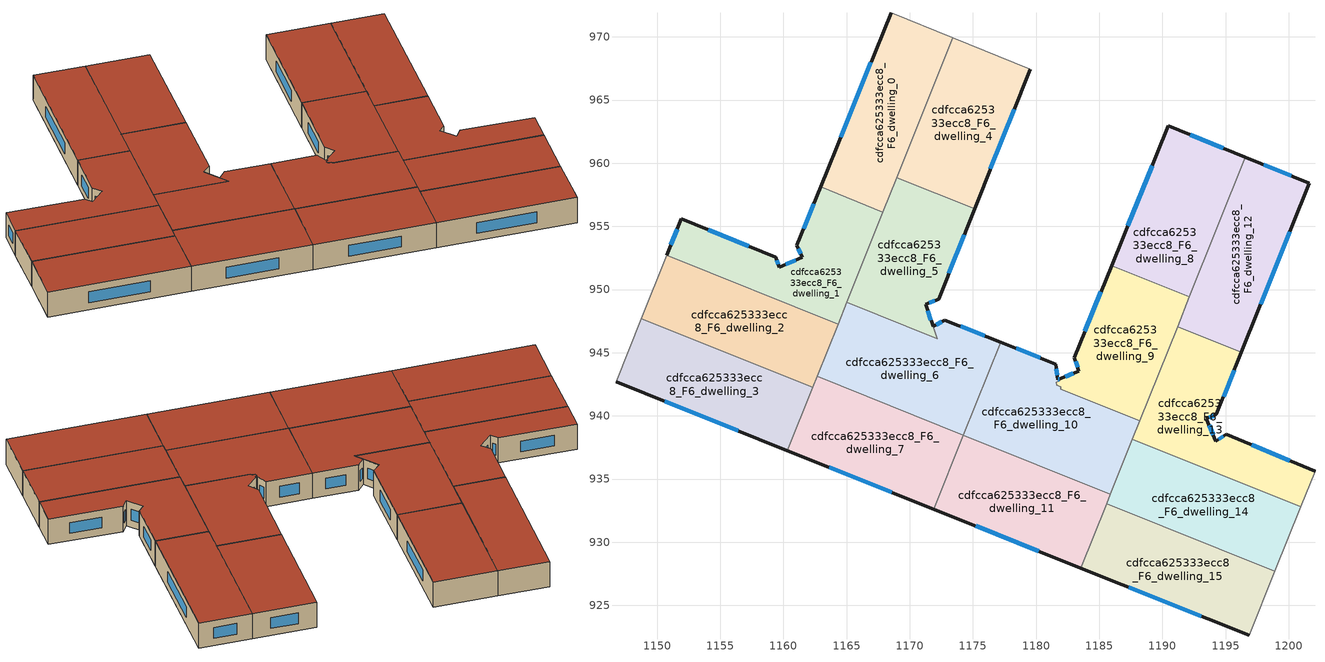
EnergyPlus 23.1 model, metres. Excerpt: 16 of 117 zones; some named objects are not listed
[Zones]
cdfcca625333ecc8_F6_dwelling_0
 floor to cdfcca625333ecc8_F5_dwelling_0 (EU_floor_Construction): 1173.41,969.93 1167.89,956.14 1162.94,958.12 1168.53,971.92 z18
 wall outside (EU_wall_Construction): 1168.53,971.92 1162.94,958.12 z18:21
 wall to cdfcca625333ecc8_F6_dwelling_1 (EU_wall_Construction): 1162.94,958.12 1167.89,956.14 z18:21
 wall adiabatic (EU_wall_Construction): 1173.41,969.93 1168.53,971.92 z18:21
 wall to cdfcca625333ecc8_F6_dwelling_4 (EU_wall_Construction): 1168.98,958.86 1173.41,969.93 z18:21
 wall to cdfcca625333ecc8_F6_dwelling_5 (EU_wall_Construction): 1167.89,956.14 1168.98,958.86 z18:21
 window (EU_Window_Construction): 1166.93,967.98 1164.54,962.06 z18.86:20.14
 roof outside (EU_roof_Construction): 1167.89,956.14 1173.41,969.93 1168.53,971.92 1162.94,958.12 z21
cdfcca625333ecc8_F6_dwelling_1
 floor to cdfcca625333ecc8_F5_dwelling_1 (EU_floor_Construction): 1167.89,956.14 1164.33,947.26 1150.76,952.7 1151.92,955.59 1159.38,952.57 1159.68,951.77 1161.5,952.54 1161.07,953.5 1162.94,958.12 z18
 wall outside (EU_wall_Construction): 1162.94,958.12 1161.07,953.5 1161.5,952.54 1159.68,951.77 1159.38,952.57 1151.92,955.59 1150.76,952.7 z18:21
 wall to cdfcca625333ecc8_F6_dwelling_2 (EU_wall_Construction): 1150.76,952.7 1164.33,947.26 z18:21
 wall to cdfcca625333ecc8_F6_dwelling_5 (EU_wall_Construction): 1165.02,948.98 1167.89,956.14 z18:21
 wall to cdfcca625333ecc8_F6_dwelling_6 (EU_wall_Construction): 1164.33,947.26 1165.02,948.98 z18:21
 window (EU_Window_Construction): 1162.41,956.8 1161.61,954.82 / 1151.59,954.77 1151.09,953.53 / 1157.25,953.43 1154.05,954.73 / 1159.6,952 1159.47,952.34 / 1160.98,952.32 1160.2,951.99 / 1161.2,953.23 1161.38,952.81 z18.86:20.14
 roof outside (EU_roof_Construction): 1164.33,947.26 1167.89,956.14 1162.94,958.12 1161.07,953.5 1161.5,952.54 1159.68,951.77 1159.38,952.57 1151.92,955.59 1150.76,952.7 z21
cdfcca625333ecc8_F6_dwelling_10
 floor to cdfcca625333ecc8_F5_dwelling_10 (EU_floor_Construction): 1188.22,939.62 1185.89,933.79 1174.24,938.45 1177.2,945.83 1181.57,944.09 1181.73,942.87 1181.87,942.92 1181.89,942.77 1181.6,942.65 1181.63,942.42 1181.95,942.29 1181.97,942.12 z18
 wall outside (EU_wall_Construction): 1181.87,942.92 1181.73,942.87 1181.57,944.09 1177.2,945.83 z18:21
 wall to cdfcca625333ecc8_F6_dwelling_9 (EU_wall_Construction): 1188.22,939.62 1181.97,942.12 1181.95,942.29 1181.63,942.42 1181.6,942.65 1181.89,942.77 1181.87,942.92 z18:21
 wall to cdfcca625333ecc8_F6_dwelling_11 (EU_wall_Construction): 1174.24,938.45 1185.89,933.79 z18:21
 wall to cdfcca625333ecc8_F6_dwelling_14 (EU_wall_Construction): 1185.88,933.79 1187.63,938.15 z18:21
 wall to cdfcca625333ecc8_F6_dwelling_6 (EU_wall_Construction): 1177.2,945.83 1174.25,938.48 z18:21
 wall to cdfcca625333ecc8_F6_dwelling_13 (EU_wall_Construction): 1187.63,938.15 1188.22,939.62 z18:21
 wall to cdfcca625333ecc8_F6_dwelling_7 (EU_wall_Construction): 1174.25,938.48 1174.24,938.45 z18:21
 window (EU_Window_Construction): 1180.32,944.59 1178.45,945.33 / 1181.68,943.22 1181.62,943.74 / 1181.83,942.91 1181.77,942.88 z18.86:20.14
 roof outside (EU_roof_Construction): 1185.89,933.79 1188.22,939.62 1181.97,942.12 1181.95,942.29 1181.63,942.42 1181.6,942.65 1181.89,942.77 1181.87,942.92 1181.73,942.87 1181.57,944.09 1177.2,945.83 1174.24,938.45 z21
cdfcca625333ecc8_F6_dwelling_11
 floor to cdfcca625333ecc8_F5_dwelling_11 (EU_floor_Construction): 1185.89,933.79 1183.55,927.95 1171.91,932.62 1174.24,938.45 z18
 wall outside (EU_wall_Construction): 1171.91,932.62 1183.55,927.95 z18:21
 wall to cdfcca625333ecc8_F6_dwelling_15 (EU_wall_Construction): 1183.55,927.95 1185.59,933.05 z18:21
 wall to cdfcca625333ecc8_F6_dwelling_7 (EU_wall_Construction): 1174.24,938.45 1171.91,932.62 z18:21
 wall to cdfcca625333ecc8_F6_dwelling_14 (EU_wall_Construction): 1185.59,933.05 1185.88,933.79 z18:21
 window (EU_Window_Construction): 1175.23,931.28 1180.22,929.29 z18.86:20.14
 roof outside (EU_roof_Construction): 1183.55,927.95 1185.89,933.79 1174.24,938.45 1171.91,932.62 z21
cdfcca625333ecc8_F6_dwelling_12
 floor to cdfcca625333ecc8_F5_dwelling_12 (EU_floor_Construction): 1201.64,958.4 1196.26,945.03 1191.2,947.05 1196.57,960.47 z18
 wall outside (EU_wall_Construction): 1196.26,945.03 1201.64,958.4 1196.57,960.47 z18:21
 wall to cdfcca625333ecc8_F6_dwelling_13 (EU_wall_Construction): 1191.2,947.05 1196.26,945.03 z18:21
 wall to cdfcca625333ecc8_F6_dwelling_8 (EU_wall_Construction): 1196.57,960.47 1192.15,949.42 z18:21
 wall to cdfcca625333ecc8_F6_dwelling_9 (EU_wall_Construction): 1192.15,949.42 1191.2,947.05 z18:21
 window (EU_Window_Construction): 1200.19,958.99 1198.02,959.88 / 1197.79,948.85 1200.1,954.58 z18.86:20.14
 roof outside (EU_roof_Construction): 1196.26,945.03 1201.64,958.4 1196.57,960.47 1191.2,947.05 z21
cdfcca625333ecc8_F6_dwelling_13
 floor to cdfcca625333ecc8_F5_dwelling_13 (EU_floor_Construction): 1196.26,945.03 1194.28,940.12 1193.48,939.76 1194.22,938 1195.05,938.56 1202.08,935.61 1200.96,932.81 1187.63,938.15 1191.2,947.05 z18
 wall outside (EU_wall_Construction): 1202.08,935.61 1195.05,938.56 1194.22,938 1193.48,939.76 1194.28,940.12 1196.26,945.03 z18:21
 wall adiabatic (EU_wall_Construction): 1200.96,932.81 1202.08,935.61 z18:21
 wall to cdfcca625333ecc8_F6_dwelling_14 (EU_wall_Construction): 1187.63,938.15 1200.96,932.81 z18:21
 wall to cdfcca625333ecc8_F6_dwelling_9 (EU_wall_Construction): 1191.2,947.05 1188.22,939.62 z18:21
 window (EU_Window_Construction): 1194.81,938.4 1194.46,938.16 / 1200.07,936.45 1197.06,937.72 / 1194.85,941.52 1195.69,943.63 / 1193.71,939.87 1194.06,940.02 / 1194.01,938.5 1193.69,939.26 z18.86:20.14
 roof outside (EU_roof_Construction): 1200.96,932.81 1202.08,935.61 1195.05,938.56 1194.22,938 1193.48,939.76 1194.28,940.12 1196.26,945.03 1191.2,947.05 1187.63,938.15 z21
cdfcca625333ecc8_F6_dwelling_14
 floor to cdfcca625333ecc8_F5_dwelling_14 (EU_floor_Construction): 1200.96,932.81 1198.91,927.72 1185.59,933.05 1187.63,938.15 z18
 wall adiabatic (EU_wall_Construction): 1198.91,927.72 1200.96,932.81 z18:21
 wall to cdfcca625333ecc8_F6_dwelling_15 (EU_wall_Construction): 1185.59,933.05 1198.91,927.72 z18:21
 roof outside (EU_roof_Construction): 1198.91,927.72 1200.96,932.81 1187.63,938.15 1185.59,933.05 z21
cdfcca625333ecc8_F6_dwelling_15
 floor to cdfcca625333ecc8_F5_dwelling_15 (EU_floor_Construction): 1198.91,927.72 1196.87,922.62 1183.55,927.95 1185.59,933.05 z18
 wall outside (EU_wall_Construction): 1183.55,927.95 1196.87,922.62 z18:21
 wall adiabatic (EU_wall_Construction): 1196.87,922.62 1198.91,927.72 z18:21
 window (EU_Window_Construction): 1187.35,926.43 1193.06,924.14 z18.86:20.14
 roof outside (EU_roof_Construction): 1196.87,922.62 1198.91,927.72 1185.59,933.05 1183.55,927.95 z21
cdfcca625333ecc8_F6_dwelling_2
 floor to cdfcca625333ecc8_F5_dwelling_2 (EU_floor_Construction): 1164.33,947.26 1162.33,942.26 1148.76,947.7 1150.76,952.7 z18
 wall to cdfcca625333ecc8_F6_dwelling_3 (EU_wall_Construction): 1148.76,947.7 1162.33,942.26 z18:21
 wall adiabatic (EU_wall_Construction): 1150.76,952.7 1148.76,947.7 z18:21
 wall to cdfcca625333ecc8_F6_dwelling_6 (EU_wall_Construction): 1162.67,943.12 1164.33,947.26 z18:21
 wall to cdfcca625333ecc8_F6_dwelling_7 (EU_wall_Construction): 1162.33,942.26 1162.67,943.12 z18:21
 roof outside (EU_roof_Construction): 1162.33,942.26 1164.33,947.26 1150.76,952.7 1148.76,947.7 z21
cdfcca625333ecc8_F6_dwelling_3
 floor to cdfcca625333ecc8_F5_dwelling_3 (EU_floor_Construction): 1162.33,942.26 1160.32,937.26 1146.75,942.69 1148.76,947.7 z18
 wall outside (EU_wall_Construction): 1146.75,942.69 1160.32,937.26 z18:21
 wall adiabatic (EU_wall_Construction): 1148.76,947.7 1146.75,942.69 z18:21
 wall to cdfcca625333ecc8_F6_dwelling_7 (EU_wall_Construction): 1160.32,937.26 1162.33,942.26 z18:21
 window (EU_Window_Construction): 1150.63,941.14 1156.45,938.81 z18.86:20.14
 roof outside (EU_roof_Construction): 1160.32,937.26 1162.33,942.26 1148.76,947.7 1146.75,942.69 z21
cdfcca625333ecc8_F6_dwelling_4
 floor to cdfcca625333ecc8_F5_dwelling_4 (EU_floor_Construction): 1179.53,967.43 1175.13,956.39 1168.97,958.86 1173.41,969.93 z18
 wall outside (EU_wall_Construction): 1175.13,956.39 1179.53,967.43 z18:21
 wall adiabatic (EU_wall_Construction): 1179.53,967.43 1173.41,969.93 z18:21
 wall to cdfcca625333ecc8_F6_dwelling_5 (EU_wall_Construction): 1168.97,958.86 1175.13,956.39 z18:21
 window (EU_Window_Construction): 1176.39,959.55 1178.27,964.28 z18.86:20.14
 roof outside (EU_roof_Construction): 1175.13,956.39 1179.53,967.43 1173.41,969.93 1168.97,958.86 z21
cdfcca625333ecc8_F6_dwelling_5
 floor to cdfcca625333ecc8_F5_dwelling_5 (EU_floor_Construction): 1175.13,956.39 1172.29,949.25 1171.25,948.82 1172.18,946.11 1165.02,948.98 1168.97,958.86 z18
 wall outside (EU_wall_Construction): 1171.25,948.82 1172.29,949.25 1175.13,956.39 z18:21
 wall to cdfcca625333ecc8_F6_dwelling_6 (EU_wall_Construction): 1165.02,948.98 1172.18,946.11 1171.25,948.82 z18:21
 window (EU_Window_Construction): 1173.1,951.29 1174.32,954.35 / 1171.55,948.94 1171.99,949.13 z18.86:20.14
 roof outside (EU_roof_Construction): 1172.18,946.11 1171.25,948.82 1172.29,949.25 1175.13,956.39 1168.97,958.86 1165.02,948.98 z21
cdfcca625333ecc8_F6_dwelling_6
 floor to cdfcca625333ecc8_F5_dwelling_6 (EU_floor_Construction): 1177.2,945.83 1174.25,938.48 1162.67,943.12 1165.02,948.98 1172.18,946.11 1171.26,948.82 1171.85,947.09 1172.79,947.58 z18
 wall outside (EU_wall_Construction): 1177.2,945.83 1172.79,947.58 1171.85,947.09 1171.26,948.82 z18:21
 wall to cdfcca625333ecc8_F6_dwelling_7 (EU_wall_Construction): 1162.67,943.12 1174.25,938.48 z18:21
 window (EU_Window_Construction): 1171.68,947.59 1171.43,948.33 / 1172.52,947.44 1172.12,947.23 / 1175.94,946.33 1174.05,947.08 z18.86:20.14
 roof outside (EU_roof_Construction): 1174.25,938.48 1177.2,945.83 1172.79,947.58 1171.85,947.09 1171.26,948.82 1172.18,946.11 1165.02,948.98 1162.67,943.12 z21
cdfcca625333ecc8_F6_dwelling_7
 floor to cdfcca625333ecc8_F5_dwelling_7 (EU_floor_Construction): 1174.25,938.48 1171.91,932.62 1160.32,937.26 1162.67,943.12 z18
 wall outside (EU_wall_Construction): 1160.32,937.26 1171.91,932.62 z18:21
 window (EU_Window_Construction): 1163.63,935.93 1168.6,933.94 z18.86:20.14
 roof outside (EU_roof_Construction): 1171.91,932.62 1174.25,938.48 1162.67,943.12 1160.32,937.26 z21
cdfcca625333ecc8_F6_dwelling_8
 floor to cdfcca625333ecc8_F5_dwelling_8 (EU_floor_Construction): 1196.57,960.47 1192.15,949.42 1185.99,951.89 1190.48,962.96 z18
 wall outside (EU_wall_Construction): 1196.57,960.47 1190.48,962.96 1185.99,951.89 z18:21
 wall to cdfcca625333ecc8_F6_dwelling_9 (EU_wall_Construction): 1185.99,951.89 1192.15,949.42 z18:21
 window (EU_Window_Construction): 1189.2,959.79 1187.27,955.05 / 1194.83,961.18 1192.22,962.25 z18.86:20.14
 roof outside (EU_roof_Construction): 1192.15,949.42 1196.57,960.47 1190.48,962.96 1185.99,951.89 z21
cdfcca625333ecc8_F6_dwelling_9
 floor to cdfcca625333ecc8_F5_dwelling_9 (EU_floor_Construction): 1192.15,949.42 1188.22,939.62 1181.97,942.12 1181.95,942.29 1181.63,942.42 1181.6,942.65 1181.89,942.77 1181.87,942.92 1183.39,943.55 1183.03,944.6 1185.99,951.89 z18
 wall outside (EU_wall_Construction): 1185.99,951.89 1183.03,944.6 1183.39,943.55 1181.87,942.92 z18:21
 window (EU_Window_Construction): 1182.96,943.37 1182.31,943.1 / 1183.13,944.3 1183.29,943.85 / 1185.14,949.81 1183.87,946.68 z18.86:20.14
 roof outside (EU_roof_Construction): 1188.22,939.62 1192.15,949.42 1185.99,951.89 1183.03,944.6 1183.39,943.55 1181.87,942.92 1181.89,942.77 1181.6,942.65 1181.63,942.42 1181.95,942.29 1181.97,942.12 z21
[Building]
EU S2 Campaign: North Axis=0; Terrain=City; Solar Distribution=FullExterior
[Site:Location]
Helsinki-Vantaa.AP: Latitude=60.317; Longitude=24.963; Time Zone=2; Elevation=54.6
[SizingPeriod:WeatherFileDays]
AnnualSizingPeriod: Begin Month=1; Begin Day of Month=1; End Month=12; End Day of Month=31; Day of Week for Start Day=Monday; Use Weather File Daylight Saving Period=No; Use Weather File Rain and Snow Indicators=No
[MATERIAL]
EU_InternalMass_Material: Roughness=MediumRough; Thickness=0.1; Conductivity=1; Density=1800; Specific Heat=900; Thermal Absorptance=0.9; Solar Absorptance=0.7; Visible Absorptance=0.7
[MATERIAL:NOMASS] Roughness=MediumRough; Thermal Absorptance=0.9; Solar Absorptance=0.7; Visible Absorptance=0.7
Name | Thermal Resistance
EU_wall_NoMass | 1.10183
EU_roof_NoMass; EU_floor_NoMass | 1.70606
[WINDOWMATERIAL:SIMPLEGLAZINGSYSTEM]
EU_Window_SimpleGlazing: UFactor=3.11035; Solar Heat Gain Coefficient=0.8; Visible Transmittance=0.8
[CONSTRUCTION]
EU_wall_Construction: EU_wall_NoMass
EU_roof_Construction: EU_roof_NoMass
EU_floor_Construction: EU_floor_NoMass
EU_Window_Construction: EU_Window_SimpleGlazing
EU_InternalMass_Construction: EU_InternalMass_Material
[ZONE] Type=1; Multiplier=1; Ceiling Height=autocalculate; Floor Area=autocalculate; Part of Total Floor Area=Yes
Name | Volume
cdfcca625333ecc8_F6_dwelling_0 | 236.406
cdfcca625333ecc8_F6_dwelling_1 | 236.401
cdfcca625333ecc8_F6_dwelling_10 | 262.417
cdfcca625333ecc8_F6_dwelling_11; cdfcca625333ecc8_F6_dwelling_14; cdfcca625333ecc8_F6_dwelling_4; cdfcca625333ecc8_F6_dwelling_7 | 236.383
cdfcca625333ecc8_F6_dwelling_12; cdfcca625333ecc8_F6_dwelling_2 | 236.388
cdfcca625333ecc8_F6_dwelling_13 | 236.389
cdfcca625333ecc8_F6_dwelling_15 | 236.39
cdfcca625333ecc8_F6_dwelling_3 | 236.399
cdfcca625333ecc8_F6_dwelling_5 | 211.936
cdfcca625333ecc8_F6_dwelling_6 | 260.8125
cdfcca625333ecc8_F6_dwelling_8 | 236.375
cdfcca625333ecc8_F6_dwelling_9 | 210.374
[INTERNALMASS] Construction=EU_InternalMass_Construction
Name | Zone or ZoneList | Surface Area
cdfcca625333ecc8_F6_dwelling_0_EU_InternalMass | cdfcca625333ecc8_F6_dwelling_0 | 78.8021
cdfcca625333ecc8_F6_dwelling_1_EU_InternalMass | cdfcca625333ecc8_F6_dwelling_1 | 78.8003
cdfcca625333ecc8_F6_dwelling_2_EU_InternalMass | cdfcca625333ecc8_F6_dwelling_2 | 78.7959
cdfcca625333ecc8_F6_dwelling_3_EU_InternalMass | cdfcca625333ecc8_F6_dwelling_3 | 78.7999
cdfcca625333ecc8_F6_dwelling_4_EU_InternalMass | cdfcca625333ecc8_F6_dwelling_4 | 78.7942
cdfcca625333ecc8_F6_dwelling_5_EU_InternalMass | cdfcca625333ecc8_F6_dwelling_5 | 70.6447
cdfcca625333ecc8_F6_dwelling_6_EU_InternalMass | cdfcca625333ecc8_F6_dwelling_6 | 86.9432
cdfcca625333ecc8_F6_dwelling_7_EU_InternalMass | cdfcca625333ecc8_F6_dwelling_7 | 78.7943
cdfcca625333ecc8_F6_dwelling_8_EU_InternalMass | cdfcca625333ecc8_F6_dwelling_8 | 78.7918
cdfcca625333ecc8_F6_dwelling_9_EU_InternalMass | cdfcca625333ecc8_F6_dwelling_9 | 70.1245
cdfcca625333ecc8_F6_dwelling_10_EU_InternalMass | cdfcca625333ecc8_F6_dwelling_10 | 87.4754
cdfcca625333ecc8_F6_dwelling_11_EU_InternalMass | cdfcca625333ecc8_F6_dwelling_11 | 78.7947
cdfcca625333ecc8_F6_dwelling_12_EU_InternalMass | cdfcca625333ecc8_F6_dwelling_12 | 78.7962
cdfcca625333ecc8_F6_dwelling_13_EU_InternalMass | cdfcca625333ecc8_F6_dwelling_13 | 78.7965
cdfcca625333ecc8_F6_dwelling_14_EU_InternalMass | cdfcca625333ecc8_F6_dwelling_14 | 78.7945
cdfcca625333ecc8_F6_dwelling_15_EU_InternalMass | cdfcca625333ecc8_F6_dwelling_15 | 78.7969
[OTHEREQUIPMENT] Fuel Type=Electricity; Design Level Calculation Method=Watts/Area; Power per Zone Floor Area=1; Fraction Latent=0; Fraction Radiant=0; Fraction Lost=0; Carbon Dioxide Generation Rate=0; EndUse Subcategory=EU_Step8_InternalGains
Name | Zone or ZoneList or Space or SpaceList | Schedule
EU_Step8_InternalGain_cdfcca625333ecc8_F6_dwelling_0_f000 | cdfcca625333ecc8_F6_dwelling_0 | EU_Step8_GainSchedule_cdfcca625333ecc8_F6_dwelling_0_f000
EU_Step8_InternalGain_cdfcca625333ecc8_F6_dwelling_1_f000 | cdfcca625333ecc8_F6_dwelling_1 | EU_Step8_GainSchedule_cdfcca625333ecc8_F6_dwelling_1_f000
EU_Step8_InternalGain_cdfcca625333ecc8_F6_dwelling_2_f000 | cdfcca625333ecc8_F6_dwelling_2 | EU_Step8_GainSchedule_cdfcca625333ecc8_F6_dwelling_2_f000
EU_Step8_InternalGain_cdfcca625333ecc8_F6_dwelling_3_f000 | cdfcca625333ecc8_F6_dwelling_3 | EU_Step8_GainSchedule_cdfcca625333ecc8_F6_dwelling_3_f000
EU_Step8_InternalGain_cdfcca625333ecc8_F6_dwelling_4_f000 | cdfcca625333ecc8_F6_dwelling_4 | EU_Step8_GainSchedule_cdfcca625333ecc8_F6_dwelling_4_f000
EU_Step8_InternalGain_cdfcca625333ecc8_F6_dwelling_5_f000 | cdfcca625333ecc8_F6_dwelling_5 | EU_Step8_GainSchedule_cdfcca625333ecc8_F6_dwelling_5_f000
EU_Step8_InternalGain_cdfcca625333ecc8_F6_dwelling_6_f000 | cdfcca625333ecc8_F6_dwelling_6 | EU_Step8_GainSchedule_cdfcca625333ecc8_F6_dwelling_6_f000
EU_Step8_InternalGain_cdfcca625333ecc8_F6_dwelling_7_f000 | cdfcca625333ecc8_F6_dwelling_7 | EU_Step8_GainSchedule_cdfcca625333ecc8_F6_dwelling_7_f000
EU_Step8_InternalGain_cdfcca625333ecc8_F6_dwelling_8_f000 | cdfcca625333ecc8_F6_dwelling_8 | EU_Step8_GainSchedule_cdfcca625333ecc8_F6_dwelling_8_f000
EU_Step8_InternalGain_cdfcca625333ecc8_F6_dwelling_9_f000 | cdfcca625333ecc8_F6_dwelling_9 | EU_Step8_GainSchedule_cdfcca625333ecc8_F6_dwelling_9_f000
EU_Step8_InternalGain_cdfcca625333ecc8_F6_dwelling_10_f000 | cdfcca625333ecc8_F6_dwelling_10 | EU_Step8_GainSchedule_cdfcca625333ecc8_F6_dwelling_10_f000
EU_Step8_InternalGain_cdfcca625333ecc8_F6_dwelling_11_f000 | cdfcca625333ecc8_F6_dwelling_11 | EU_Step8_GainSchedule_cdfcca625333ecc8_F6_dwelling_11_f000
EU_Step8_InternalGain_cdfcca625333ecc8_F6_dwelling_12_f000 | cdfcca625333ecc8_F6_dwelling_12 | EU_Step8_GainSchedule_cdfcca625333ecc8_F6_dwelling_12_f000
EU_Step8_InternalGain_cdfcca625333ecc8_F6_dwelling_13_f000 | cdfcca625333ecc8_F6_dwelling_13 | EU_Step8_GainSchedule_cdfcca625333ecc8_F6_dwelling_13_f000
EU_Step8_InternalGain_cdfcca625333ecc8_F6_dwelling_14_f000 | cdfcca625333ecc8_F6_dwelling_14 | EU_Step8_GainSchedule_cdfcca625333ecc8_F6_dwelling_14_f000
EU_Step8_InternalGain_cdfcca625333ecc8_F6_dwelling_15_f000 | cdfcca625333ecc8_F6_dwelling_15 | EU_Step8_GainSchedule_cdfcca625333ecc8_F6_dwelling_15_f000
[ZONEVENTILATION:DESIGNFLOWRATE] Schedule=EU_AlwaysOn; Design Flow Rate Calculation Method=AirChanges/Hour; Air Changes per Hour=0.756316; Ventilation Type=Natural; Fan Pressure Rise=0; Fan Total Efficiency=1; Constant Term Coefficient=1; Temperature Term Coefficient=0; Velocity Term Coefficient=0; Velocity Squared Term Coefficient=0; Minimum Indoor Temperature=-100; Maximum Indoor Temperature=100; Delta Temperature=-100; Minimum Outdoor Temperature=-100; Maximum Outdoor Temperature=100; Maximum Wind Speed=40
Name | Zone or ZoneList or Space or SpaceList
EU_ConstantAir_cdfcca625333ecc8_F6_dwelling_0 | cdfcca625333ecc8_F6_dwelling_0
EU_ConstantAir_cdfcca625333ecc8_F6_dwelling_1 | cdfcca625333ecc8_F6_dwelling_1
EU_ConstantAir_cdfcca625333ecc8_F6_dwelling_2 | cdfcca625333ecc8_F6_dwelling_2
EU_ConstantAir_cdfcca625333ecc8_F6_dwelling_3 | cdfcca625333ecc8_F6_dwelling_3
EU_ConstantAir_cdfcca625333ecc8_F6_dwelling_4 | cdfcca625333ecc8_F6_dwelling_4
EU_ConstantAir_cdfcca625333ecc8_F6_dwelling_5 | cdfcca625333ecc8_F6_dwelling_5
EU_ConstantAir_cdfcca625333ecc8_F6_dwelling_6 | cdfcca625333ecc8_F6_dwelling_6
EU_ConstantAir_cdfcca625333ecc8_F6_dwelling_7 | cdfcca625333ecc8_F6_dwelling_7
EU_ConstantAir_cdfcca625333ecc8_F6_dwelling_8 | cdfcca625333ecc8_F6_dwelling_8
EU_ConstantAir_cdfcca625333ecc8_F6_dwelling_9 | cdfcca625333ecc8_F6_dwelling_9
EU_ConstantAir_cdfcca625333ecc8_F6_dwelling_10 | cdfcca625333ecc8_F6_dwelling_10
EU_ConstantAir_cdfcca625333ecc8_F6_dwelling_11 | cdfcca625333ecc8_F6_dwelling_11
EU_ConstantAir_cdfcca625333ecc8_F6_dwelling_12 | cdfcca625333ecc8_F6_dwelling_12
EU_ConstantAir_cdfcca625333ecc8_F6_dwelling_13 | cdfcca625333ecc8_F6_dwelling_13
EU_ConstantAir_cdfcca625333ecc8_F6_dwelling_14 | cdfcca625333ecc8_F6_dwelling_14
EU_ConstantAir_cdfcca625333ecc8_F6_dwelling_15 | cdfcca625333ecc8_F6_dwelling_15
[HVACTEMPLATE:ZONE:IDEALLOADSAIRSYSTEM] System Availability Schedule=EU_AlwaysOn; Maximum Heating Supply Air Temperature=50; Minimum Cooling Supply Air Temperature=13; Maximum Heating Supply Air Humidity Ratio=0.0156; Minimum Cooling Supply Air Humidity Ratio=0.0077; Heating Limit=NoLimit; Cooling Limit=NoLimit; Heating Availability Schedule=EU_AlwaysOn; Cooling Availability Schedule=EU_CoolingOff; Dehumidification Control Type=ConstantSensibleHeatRatio; Cooling Sensible Heat Ratio=0.7; Dehumidification Setpoint=60; Humidification Control Type=None; Humidification Setpoint=30; Outdoor Air Method=None; Outdoor Air Flow Rate per Person=0.00944; Outdoor Air Flow Rate per Zone Floor Area=0; Outdoor Air Flow Rate per Zone=0; Demand Controlled Ventilation Type=None; Outdoor Air Economizer Type=NoEconomizer; Heat Recovery Type=None; Sensible Heat Recovery Effectiveness=0.7; Latent Heat Recovery Effectiveness=0.65
Name | Template Thermostat
cdfcca625333ecc8_F6_dwelling_0 | EU_HeatOnly_cdfcca625333ecc8_F6_dwelling_0
cdfcca625333ecc8_F6_dwelling_1 | EU_HeatOnly_cdfcca625333ecc8_F6_dwelling_1
cdfcca625333ecc8_F6_dwelling_2 | EU_HeatOnly_cdfcca625333ecc8_F6_dwelling_2
cdfcca625333ecc8_F6_dwelling_3 | EU_HeatOnly_cdfcca625333ecc8_F6_dwelling_3
cdfcca625333ecc8_F6_dwelling_4 | EU_HeatOnly_cdfcca625333ecc8_F6_dwelling_4
cdfcca625333ecc8_F6_dwelling_5 | EU_HeatOnly_cdfcca625333ecc8_F6_dwelling_5
cdfcca625333ecc8_F6_dwelling_6 | EU_HeatOnly_cdfcca625333ecc8_F6_dwelling_6
cdfcca625333ecc8_F6_dwelling_7 | EU_HeatOnly_cdfcca625333ecc8_F6_dwelling_7
cdfcca625333ecc8_F6_dwelling_8 | EU_HeatOnly_cdfcca625333ecc8_F6_dwelling_8
cdfcca625333ecc8_F6_dwelling_9 | EU_HeatOnly_cdfcca625333ecc8_F6_dwelling_9
cdfcca625333ecc8_F6_dwelling_10 | EU_HeatOnly_cdfcca625333ecc8_F6_dwelling_10
cdfcca625333ecc8_F6_dwelling_11 | EU_HeatOnly_cdfcca625333ecc8_F6_dwelling_11
cdfcca625333ecc8_F6_dwelling_12 | EU_HeatOnly_cdfcca625333ecc8_F6_dwelling_12
cdfcca625333ecc8_F6_dwelling_13 | EU_HeatOnly_cdfcca625333ecc8_F6_dwelling_13
cdfcca625333ecc8_F6_dwelling_14 | EU_HeatOnly_cdfcca625333ecc8_F6_dwelling_14
cdfcca625333ecc8_F6_dwelling_15 | EU_HeatOnly_cdfcca625333ecc8_F6_dwelling_15
[SIZING:ZONE] Zone Cooling Design Supply Air Temperature Input Method=SupplyAirTemperature; Zone Cooling Design Supply Air Temperature=13; Zone Heating Design Supply Air Temperature Input Method=SupplyAirTemperature; Zone Heating Design Supply Air Temperature=50; Zone Cooling Design Supply Air Humidity Ratio=0.008; Zone Heating Design Supply Air Humidity Ratio=0.008; Cooling Design Air Flow Method=DesignDay; Cooling Design Air Flow Rate=0; Cooling Minimum Air Flow per Zone Floor Area=0.000762; Cooling Minimum Air Flow=0; Cooling Minimum Air Flow Fraction=0.2; Heating Design Air Flow Method=DesignDay; Heating Design Air Flow Rate=0; Heating Maximum Air Flow per Zone Floor Area=0.002032; Heating Maximum Air Flow=0.141576; Heating Maximum Air Flow Fraction=0.3; Account for Dedicated Outdoor Air System=No; Dedicated Outdoor Air System Control Strategy=NeutralSupplyAir; Dedicated Outdoor Air Low Setpoint Temperature for Design=autosize; Dedicated Outdoor Air High Setpoint Temperature for Design=autosize; Zone Load Sizing Method=Sensible Load Only No Latent Load; Zone Latent Cooling Design Supply Air Humidity Ratio Input Method=HumidityRatioDifference; Zone Cooling Design Supply Air Humidity Ratio Difference=0.005; Zone Latent Heating Design Supply Air Humidity Ratio Input Method=HumidityRatioDifference; Zone Humidification Design Supply Air Humidity Ratio Difference=0.005
cdfcca625333ecc8_F6_dwelling_0; cdfcca625333ecc8_F6_dwelling_1; cdfcca625333ecc8_F6_dwelling_2; cdfcca625333ecc8_F6_dwelling_3; cdfcca625333ecc8_F6_dwelling_4; cdfcca625333ecc8_F6_dwelling_5; cdfcca625333ecc8_F6_dwelling_6; cdfcca625333ecc8_F6_dwelling_7; cdfcca625333ecc8_F6_dwelling_8; cdfcca625333ecc8_F6_dwelling_9; cdfcca625333ecc8_F6_dwelling_10; cdfcca625333ecc8_F6_dwelling_11; cdfcca625333ecc8_F6_dwelling_12; cdfcca625333ecc8_F6_dwelling_13; cdfcca625333ecc8_F6_dwelling_14; cdfcca625333ecc8_F6_dwelling_15
[SCHEDULE:CONSTANT]
Name | Hourly Value
EU_AlwaysOn | 1
EU_CoolingOff | 0
[SCHEDULE:FILE] Column Number=1; Rows to Skip at Top=0; Number of Hours of Data=8760; Column Separator=Comma; Interpolate to Timestep=No; Minutes per Item=60; Adjust Schedule for Daylight Savings=Yes
Name | File
EU_Step8_GainSchedule_cdfcca625333ecc8_F6_dwelling_0_f000 | ../../schedules/cdfcca625333ecc8/cdfcca625333ecc8_F6_dwelling_0_f000_gain.csv
EU_Step8_GainSchedule_cdfcca625333ecc8_F6_dwelling_1_f000 | ../../schedules/cdfcca625333ecc8/cdfcca625333ecc8_F6_dwelling_1_f000_gain.csv
EU_Step8_GainSchedule_cdfcca625333ecc8_F6_dwelling_2_f000 | ../../schedules/cdfcca625333ecc8/cdfcca625333ecc8_F6_dwelling_2_f000_gain.csv
EU_Step8_GainSchedule_cdfcca625333ecc8_F6_dwelling_3_f000 | ../../schedules/cdfcca625333ecc8/cdfcca625333ecc8_F6_dwelling_3_f000_gain.csv
EU_Step8_GainSchedule_cdfcca625333ecc8_F6_dwelling_4_f000 | ../../schedules/cdfcca625333ecc8/cdfcca625333ecc8_F6_dwelling_4_f000_gain.csv
EU_Step8_GainSchedule_cdfcca625333ecc8_F6_dwelling_5_f000 | ../../schedules/cdfcca625333ecc8/cdfcca625333ecc8_F6_dwelling_5_f000_gain.csv
EU_Step8_GainSchedule_cdfcca625333ecc8_F6_dwelling_6_f000 | ../../schedules/cdfcca625333ecc8/cdfcca625333ecc8_F6_dwelling_6_f000_gain.csv
EU_Step8_GainSchedule_cdfcca625333ecc8_F6_dwelling_7_f000 | ../../schedules/cdfcca625333ecc8/cdfcca625333ecc8_F6_dwelling_7_f000_gain.csv
EU_Step8_GainSchedule_cdfcca625333ecc8_F6_dwelling_8_f000 | ../../schedules/cdfcca625333ecc8/cdfcca625333ecc8_F6_dwelling_8_f000_gain.csv
EU_Step8_GainSchedule_cdfcca625333ecc8_F6_dwelling_9_f000 | ../../schedules/cdfcca625333ecc8/cdfcca625333ecc8_F6_dwelling_9_f000_gain.csv
EU_Step8_GainSchedule_cdfcca625333ecc8_F6_dwelling_10_f000 | ../../schedules/cdfcca625333ecc8/cdfcca625333ecc8_F6_dwelling_10_f000_gain.csv
EU_Step8_GainSchedule_cdfcca625333ecc8_F6_dwelling_11_f000 | ../../schedules/cdfcca625333ecc8/cdfcca625333ecc8_F6_dwelling_11_f000_gain.csv
EU_Step8_GainSchedule_cdfcca625333ecc8_F6_dwelling_12_f000 | ../../schedules/cdfcca625333ecc8/cdfcca625333ecc8_F6_dwelling_12_f000_gain.csv
EU_Step8_GainSchedule_cdfcca625333ecc8_F6_dwelling_13_f000 | ../../schedules/cdfcca625333ecc8/cdfcca625333ecc8_F6_dwelling_13_f000_gain.csv
EU_Step8_GainSchedule_cdfcca625333ecc8_F6_dwelling_14_f000 | ../../schedules/cdfcca625333ecc8/cdfcca625333ecc8_F6_dwelling_14_f000_gain.csv
EU_Step8_GainSchedule_cdfcca625333ecc8_F6_dwelling_15_f000 | ../../schedules/cdfcca625333ecc8/cdfcca625333ecc8_F6_dwelling_15_f000_gain.csv
